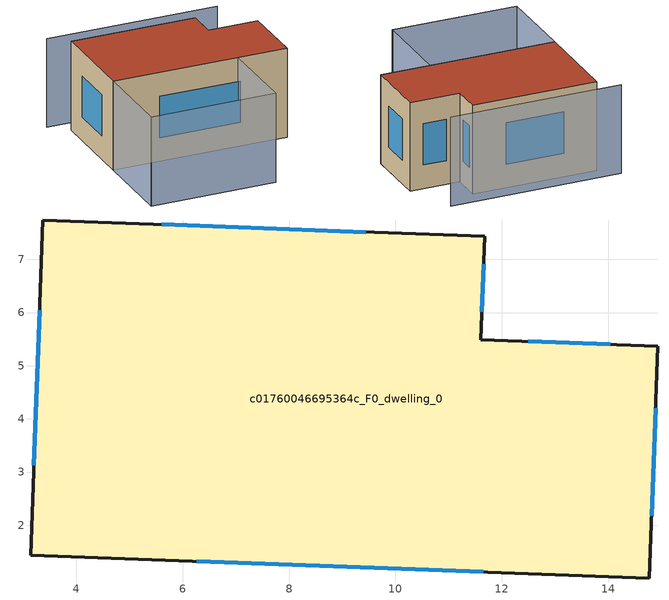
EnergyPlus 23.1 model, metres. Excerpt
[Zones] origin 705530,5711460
c01760046695364c_F0_dwelling_0
 floor ground (EU_floor_Construction): 14.94,5.37 14.77,1.01 3.14,1.44 3.37,7.74 11.68,7.43 11.6,5.49 z0
 wall outside (EU_wall_Construction): 3.37,7.74 3.14,1.44 14.77,1.01 14.94,5.37 11.6,5.49 11.68,7.43 3.37,7.74 z0:6
 window (EU_Window_Construction): 3.31,6.05 3.2,3.13 / 9.45,7.51 5.6,7.66 / 11.62,6.01 11.66,6.91 / 14.04,5.4 12.5,5.46 / 14.82,2.18 14.89,4.2 / 6.26,1.32 11.65,1.12 z1.61:4.39
 roof outside (EU_roof_Construction): 14.77,1.01 14.94,5.37 11.6,5.49 11.68,7.43 3.37,7.74 3.14,1.44 z6
shading: 13.64,8.35 2.22,8.76 / 2.94,-4.18 11.28,-4.47 / 2.94,-4.18 3.14,1.44 / 3.14,1.44 11.47,1.15 / 11.47,1.15 11.28,-4.47 / 11.28,-4.47 2.94,-4.18 z0:6
[Building]
EU S2 Campaign: North Axis=0; Terrain=City; Solar Distribution=FullExterior
[Site:Location]
London: Latitude=51.5; Longitude=-0.5; Time Zone=0; Elevation=25
[SizingPeriod:WeatherFileDays]
AnnualSizingPeriod: Begin Month=1; Begin Day of Month=1; End Month=12; End Day of Month=31; Day of Week for Start Day=Monday; Use Weather File Daylight Saving Period=No; Use Weather File Rain and Snow Indicators=No
[MATERIAL]
EU_InternalMass_Material: Roughness=MediumRough; Thickness=0.1; Conductivity=1; Density=1800; Specific Heat=900; Thermal Absorptance=0.9; Solar Absorptance=0.7; Visible Absorptance=0.7
[MATERIAL:NOMASS] Roughness=MediumRough; Thermal Absorptance=0.9; Solar Absorptance=0.7; Visible Absorptance=0.7
Name | Thermal Resistance
EU_wall_NoMass | 0.735294
EU_roof_NoMass | 0.520833
EU_floor_NoMass | 1.81159
[WINDOWMATERIAL:SIMPLEGLAZINGSYSTEM]
EU_Window_SimpleGlazing: UFactor=3.92; Solar Heat Gain Coefficient=0.85; Visible Transmittance=0.85
[CONSTRUCTION]
EU_wall_Construction: EU_wall_NoMass
EU_roof_Construction: EU_roof_NoMass
EU_floor_Construction: EU_floor_NoMass
EU_InternalMass_Construction: EU_InternalMass_Material
EU_Window_Construction: EU_Window_SimpleGlazing
[ZONE]
c01760046695364c_F0_dwelling_0: Type=1; Multiplier=1; Ceiling Height=autocalculate; Volume=401.675; Floor Area=autocalculate; Part of Total Floor Area=Yes
[INTERNALMASS]
c01760046695364c_F0_dwelling_0_EU_InternalMass: Construction=EU_InternalMass_Construction; Zone or ZoneList=c01760046695364c_F0_dwelling_0; Surface Area=66.9452
[OTHEREQUIPMENT]
EU_Step8_InternalGain_c01760046695364c_F0_dwelling_0_f000: Fuel Type=Electricity; Zone or ZoneList or Space or SpaceList=c01760046695364c_F0_dwelling_0; Schedule=EU_Step8_GainSchedule_c01760046695364c_F0_dwelling_0_f000; Design Level Calculation Method=Watts/Area; Power per Zone Floor Area=1; Fraction Latent=0; Fraction Radiant=0; Fraction Lost=0; Carbon Dioxide Generation Rate=0; EndUse Subcategory=EU_Step8_InternalGains
[ZONEVENTILATION:DESIGNFLOWRATE]
EU_ConstantAir_c01760046695364c_F0_dwelling_0: Zone or ZoneList or Space or SpaceList=c01760046695364c_F0_dwelling_0; Schedule=EU_AlwaysOn; Design Flow Rate Calculation Method=AirChanges/Hour; Air Changes per Hour=0.48; Ventilation Type=Natural; Fan Pressure Rise=0; Fan Total Efficiency=1; Constant Term Coefficient=1; Temperature Term Coefficient=0; Velocity Term Coefficient=0; Velocity Squared Term Coefficient=0; Minimum Indoor Temperature=-100; Maximum Indoor Temperature=100; Delta Temperature=-100; Minimum Outdoor Temperature=-100; Maximum Outdoor Temperature=100; Maximum Wind Speed=40
[HVACTEMPLATE:THERMOSTAT]
EU_HeatOnly_c01760046695364c_F0_dwelling_0: Constant Heating Setpoint=20; Constant Cooling Setpoint=50
[HVACTEMPLATE:ZONE:IDEALLOADSAIRSYSTEM]
c01760046695364c_F0_dwelling_0: Template Thermostat=EU_HeatOnly_c01760046695364c_F0_dwelling_0; System Availability Schedule=EU_AlwaysOn; Maximum Heating Supply Air Temperature=50; Minimum Cooling Supply Air Temperature=13; Maximum Heating Supply Air Humidity Ratio=0.0156; Minimum Cooling Supply Air Humidity Ratio=0.0077; Heating Limit=NoLimit; Cooling Limit=NoLimit; Heating Availability Schedule=EU_AlwaysOn; Cooling Availability Schedule=EU_CoolingOff; Dehumidification Control Type=ConstantSensibleHeatRatio; Cooling Sensible Heat Ratio=0.7; Dehumidification Setpoint=60; Humidification Control Type=None; Humidification Setpoint=30; Outdoor Air Method=None; Outdoor Air Flow Rate per Person=0.00944; Outdoor Air Flow Rate per Zone Floor Area=0; Outdoor Air Flow Rate per Zone=0; Demand Controlled Ventilation Type=None; Outdoor Air Economizer Type=NoEconomizer; Heat Recovery Type=None; Sensible Heat Recovery Effectiveness=0.7; Latent Heat Recovery Effectiveness=0.65
[SIZING:ZONE]
c01760046695364c_F0_dwelling_0: Zone Cooling Design Supply Air Temperature Input Method=SupplyAirTemperature; Zone Cooling Design Supply Air Temperature=13; Zone Heating Design Supply Air Temperature Input Method=SupplyAirTemperature; Zone Heating Design Supply Air Temperature=50; Zone Cooling Design Supply Air Humidity Ratio=0.008; Zone Heating Design Supply Air Humidity Ratio=0.008; Cooling Design Air Flow Method=DesignDay; Cooling Design Air Flow Rate=0; Cooling Minimum Air Flow per Zone Floor Area=0.000762; Cooling Minimum Air Flow=0; Cooling Minimum Air Flow Fraction=0.2; Heating Design Air Flow Method=DesignDay; Heating Design Air Flow Rate=0; Heating Maximum Air Flow per Zone Floor Area=0.002032; Heating Maximum Air Flow=0.141576; Heating Maximum Air Flow Fraction=0.3; Account for Dedicated Outdoor Air System=No; Dedicated Outdoor Air System Control Strategy=NeutralSupplyAir; Dedicated Outdoor Air Low Setpoint Temperature for Design=autosize; Dedicated Outdoor Air High Setpoint Temperature for Design=autosize; Zone Load Sizing Method=Sensible Load Only No Latent Load; Zone Latent Cooling Design Supply Air Humidity Ratio Input Method=HumidityRatioDifference; Zone Cooling Design Supply Air Humidity Ratio Difference=0.005; Zone Latent Heating Design Supply Air Humidity Ratio Input Method=HumidityRatioDifference; Zone Humidification Design Supply Air Humidity Ratio Difference=0.005
[SCHEDULE:CONSTANT]
Name | Hourly Value
EU_AlwaysOn | 1
EU_CoolingOff | 0
[SCHEDULE:FILE]
EU_Step8_GainSchedule_c01760046695364c_F0_dwelling_0_f000: File=../../schedules/c01760046695364c/c01760046695364c_F0_dwelling_0_f000_gain.csv; Column Number=1; Rows to Skip at Top=0; Number of Hours of Data=8760; Column Separator=Comma; Interpolate to Timestep=No; Minutes per Item=60; Adjust Schedule for Daylight Savings=Yes
